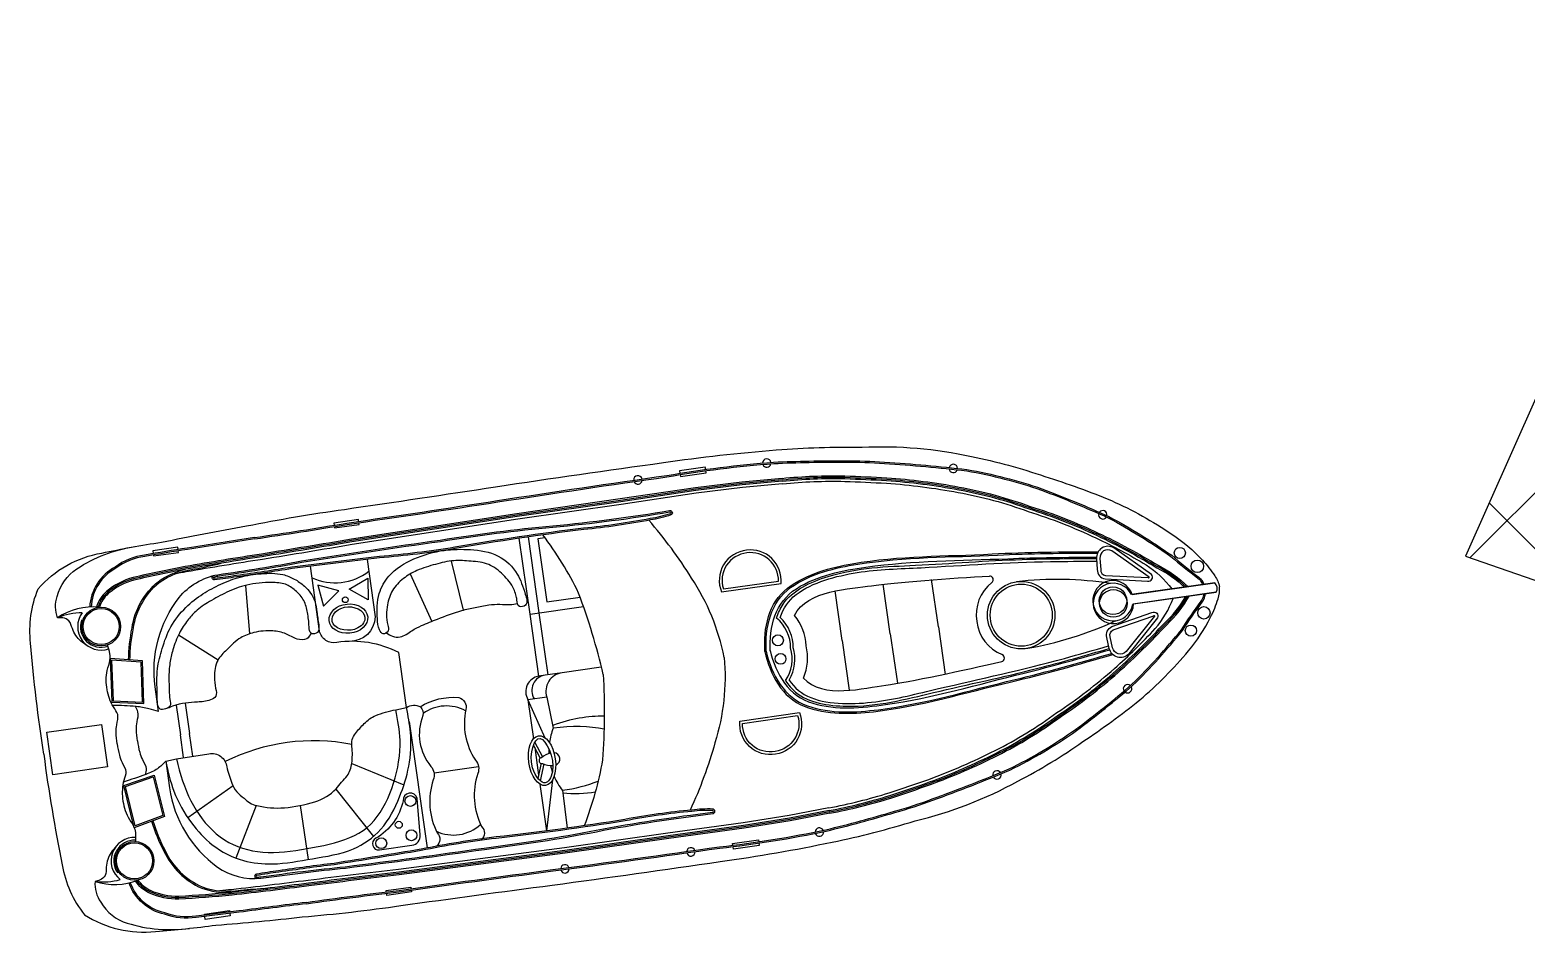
# Model space of a CAD drawing. Header units: metres. Extents: x 263097 to 264818, y 2151577 to 2154051.
# Drawn here: x 263097.5 to 263144.56, y 2153524.32 to 2153552.7 of the extents above; entities that cross this region are included whole.
import ezdxf

# ---------------------------------------------------------------- set-up
doc = ezdxf.new("R2010")
doc.units = ezdxf.units.M
doc.layers.add('PORT', color=5, linetype='Continuous')

msp = doc.modelspace()

# ---------------------------------------------------------------- linework, layer by layer
at = {"color": 32, "true_color": 0xcd6928}
for p, q in [((263113.231, 2153534.322), (263112.891, 2153536.709)), ((263113.516, 2153534.362), (263113.176, 2153536.751)), ((263110.743, 2153535.993), (263111.126, 2153534.449)), ((263109.46, 2153535.586), (263110.134, 2153534.096)), ((263104.278, 2153535.228), (263104.406, 2153533.704)), ((263123.047, 2153533.49), (263122.825, 2153535.052)), ((263124.559, 2153533.705), (263124.337, 2153535.263)), ((263126.071, 2153533.92), (263125.859, 2153535.413)), ((263099.159, 2153534.122), (263099.119, 2153534.135)), ((263102.172, 2153533.668), (263103.417, 2153532.885)), ((263124.559, 2153533.705), (263124.781, 2153532.147)), ((263126.071, 2153533.92), (263126.284, 2153532.427)), ((263123.047, 2153533.49), (263123.27, 2153531.927)), ((263113.753, 2153531.716), (263113.16, 2153531.632)), ((263102.097, 2153531.46), (263102.23, 2153530.526)), ((263102.381, 2153531.523), (263102.517, 2153530.566)), ((263113.16, 2153531.632), (263113.335, 2153530.405)), ((263113.16, 2153531.632), (263113.698, 2153530.436)), ((263109.424, 2153530.945), (263109.991, 2153526.968)), ((263102.332, 2153529.81), (263102.23, 2153530.526)), ((263102.619, 2153529.852), (263102.517, 2153530.566)), ((263113.63, 2153529.827), (263113.381, 2153530.295)), ((263113.554, 2153529.786), (263113.335, 2153530.199)), ((263113.375, 2153530.124), (263113.498, 2153529.256)), ((263107.62, 2153529.628), (263109.262, 2153528.955)), ((263110.209, 2153529.333), (263111.607, 2153529.533)), ((263113.576, 2153529.631), (263113.477, 2153529.156)), ((263113.661, 2153529.613), (263113.55, 2153529.081)), ((263103.888, 2153528.918), (263102.466, 2153527.917)), ((263113.538, 2153528.975), (263113.748, 2153527.504)), ((263113.936, 2153529.108), (263113.748, 2153527.504)), ((263107.121, 2153528.82), (263108.301, 2153527.326)), ((263104.611, 2153528.306), (263103.978, 2153526.651)), ((263105.998, 2153528.302), (263106.251, 2153526.607)), ((263100.285, 2153526.215), (263100.25, 2153526.191))]:
    msp.add_line(p, q, dxfattribs=at)
for points in [[(263097.933, 2153529.914, -0.01736), (263097.521, 2153533.409, -0.12634), (263097.757, 2153535.119, -0.172899), (263099.757, 2153536.244, -0.013884), (263101.635, 2153536.585, -0.008973), (263104.314, 2153537.095, -0.01509), (263107.388, 2153537.618, 0.002245), (263112.143, 2153538.328, -0.003342), (263117.424, 2153539.09, -0.016984), (263120.974, 2153539.489, -0.024546), (263123.67, 2153539.572, -0.067942), (263127.116, 2153539.277, -0.033948), (263129.424, 2153538.652, -0.022001), (263131.512, 2153537.895, -0.042872), (263133.417, 2153536.837, -0.059514), (263134.375, 2153536.017, -0.046364), (263134.764, 2153535.529, -0.104882), (263134.913, 2153535.179, -0.104882)], [(263104.559, 2153536.733, 0.006425), (263107.464, 2153537.186, 0.002217), (263112.209, 2153537.895, -0.003368), (263117.528, 2153538.684, -0.024633), (263120.89, 2153539.102, -0.015037), (263123.131, 2153539.141, -0.025439), (263124.38, 2153539.105, -0.013843), (263126.97, 2153538.87, -0.040266), (263129.33, 2153538.264, -0.016729), (263131.434, 2153537.392, -0.029739), (263133.41, 2153536.173, 0.01525), (263134.258, 2153535.486, -0.132389), (263134.387, 2153535.334, -0.028442), (263134.421, 2153535.261, -0.028442)], [(263104.565, 2153536.691, 0.006424), (263107.471, 2153537.144, 0.002217), (263112.216, 2153537.852, -0.003368), (263117.535, 2153538.641, -0.024633), (263120.893, 2153539.059, -0.015038), (263123.131, 2153539.098, -0.025461), (263124.376, 2153539.062, -0.013839), (263126.964, 2153538.828, -0.040238), (263129.315, 2153538.223, -0.016715), (263131.415, 2153537.353, -0.029693), (263133.384, 2153536.139, 0.015234), (263134.233, 2153535.451, -0.134036), (263134.349, 2153535.314, -0.024879), (263134.377, 2153535.255, -0.024879)], [(263121.155, 2153538.593), (263119.891, 2153538.474), (263118.433, 2153538.297), (263116.067, 2153537.945), (263112.815, 2153537.482), (263107.608, 2153536.679, -0.002601), (263104.785, 2153536.214, 0.004411), (263102.384, 2153535.82, 0.013009), (263100.746, 2153535.473, 0.113396), (263099.906, 2153535.033, 0.146005), (263099.594, 2153534.546, 1.595219)], [(263121.159, 2153538.55), (263119.896, 2153538.431), (263118.439, 2153538.254), (263116.074, 2153537.902), (263112.821, 2153537.439), (263107.615, 2153536.637, -0.002601), (263104.791, 2153536.172, 0.004411), (263102.392, 2153535.778, 0.013003), (263100.756, 2153535.431, 0.113337), (263099.934, 2153535, 0.144821), (263099.639, 2153534.543, 0.138987)], [(263121.163, 2153538.508), (263119.9, 2153538.389), (263118.445, 2153538.212), (263116.08, 2153537.86), (263112.828, 2153537.397), (263107.622, 2153536.594, -0.002601), (263104.798, 2153536.129, 0.00441), (263102.399, 2153535.736, 0.012997), (263100.767, 2153535.39, 0.113276), (263099.962, 2153534.967, 0.142458), (263099.682, 2153534.539, 0.142458)], [(263121.171, 2153538.422), (263119.91, 2153538.303), (263118.456, 2153538.127), (263116.092, 2153537.775), (263112.84, 2153537.312), (263107.635, 2153536.51, -0.002601), (263104.812, 2153536.044, 0.00441), (263102.415, 2153535.651, 0.002867), (263102.054, 2153535.582, 0.002867)], [(263121.155, 2153538.593, -0.031596), (263123.133, 2153538.67, -0.004928), (263124.45, 2153538.611, -0.02844), (263126.726, 2153538.321, -0.042875), (263128.954, 2153537.713, -0.035347), (263131.1, 2153536.873, -0.024093), (263132.986, 2153535.858, -0.079837), (263133.917, 2153535.19)], [(263121.16, 2153538.55, -0.031592), (263123.132, 2153538.627, -0.004926), (263124.447, 2153538.569, -0.028436), (263126.719, 2153538.279, -0.042895), (263128.94, 2153537.673, -0.035363), (263131.082, 2153536.834, -0.024111), (263132.965, 2153535.82, -0.077658), (263133.864, 2153535.182, -0.077658)], [(263121.164, 2153538.508, -0.031588), (263123.131, 2153538.584, -0.004924), (263124.444, 2153538.526, -0.028433), (263126.711, 2153538.237, -0.042917), (263128.926, 2153537.632, -0.035379), (263131.063, 2153536.795, -0.02413), (263132.944, 2153535.783, -0.075408), (263133.81, 2153535.174, -0.075408)], [(263121.173, 2153538.422, -0.031581), (263123.128, 2153538.499, -0.00492), (263124.439, 2153538.44, -0.028426), (263126.695, 2153538.152, -0.042959), (263128.899, 2153537.551, -0.035411), (263131.026, 2153536.718, -0.028829), (263132.606, 2153535.869, -0.092336), (263133.41, 2153535.117, -0.080328)], [(263101.547, 2153531.262), (263101.437, 2153532.033, -0.202722), (263102.19, 2153534.842, -0.178768), (263103.405, 2153535.563, 0.010028), (263106.043, 2153535.996, -0.005356), (263110.405, 2153536.654, -0.016605), (263113.946, 2153537.102, 0.018921), (263117.617, 2153537.58, -0.925873), (263117.658, 2153537.441, -0.041202), (263117.016, 2153537.286, -0.024461), (263114.915, 2153536.983, 0.012888), (263110.87, 2153536.383, -0.019359), (263108.494, 2153536.091, 0.002375), (263105.745, 2153535.756, -0.006386), (263104.003, 2153535.494, -0.013656), (263103.302, 2153535.403, -0.862706), (263103.269, 2153535.533, 0.648089)], [(263103.283, 2153535.492, -0.016488), (263103.412, 2153535.52, 0.010023), (263106.05, 2153535.954, -0.005356), (263110.412, 2153536.612, -0.016607), (263113.95, 2153537.059, 0.018921), (263117.624, 2153537.537, 0.01143), (263117.626, 2153537.538, -0.913283), (263117.644, 2153537.481, -0.041174), (263117.008, 2153537.328, -0.024478), (263114.91, 2153537.026, 0.012889), (263110.863, 2153536.425, -0.019362), (263108.49, 2153536.134, 0.002377), (263105.739, 2153535.799, -0.006391), (263103.996, 2153535.536, -0.013664), (263103.298, 2153535.445, 0.000701), (263103.298, 2153535.445, -0.819976), (263103.283, 2153535.492, -0.819976)], [(263119.336, 2153532.961, 0.096403), (263118.307, 2153535.456, 0.040538), (263116.963, 2153537.276, 1.92312)], [(263098.366, 2153534.204, -0.164393), (263098.354, 2153534.88, -0.188684), (263098.974, 2153535.749, -0.10758), (263100.802, 2153536.449)], [(263104.559, 2153536.733, -0.002942), (263102.447, 2153536.401, 0.002013), (263101.104, 2153536.181, 0.130442), (263100.179, 2153535.805, 0.261246), (263099.379, 2153534.545, 0.209197)], [(263104.566, 2153536.691, -0.002941), (263102.454, 2153536.359, 0.002014), (263101.11, 2153536.138, 0.130992), (263100.202, 2153535.768, 0.261832), (263099.422, 2153534.543, 0.261832)], [(263115.53, 2153532.419, 0.033687), (263114.757, 2153534.985, 0.051879), (263113.628, 2153536.815, 1.92312)], [(263131.045, 2153536.068), (263131.069, 2153535.723, 0.382221), (263131.312, 2153535.434), (263132.647, 2153535.364, 0.786544), (263132.769, 2153535.571), (263131.587, 2153536.403, 0.616464), (263131.045, 2153536.068, 3.844907)], [(263100.643, 2153532.879, -0.043334), (263100.753, 2153533.887, -0.18333), (263101.555, 2153535.31, -0.123985), (263102.679, 2153535.743, 0.015377), (263103.511, 2153535.923)], [(263108.104, 2153536.045), (263108.362, 2153534.234, -0.406088), (263107.551, 2153533.467)], [(263119.251, 2153535.02), (263121.123, 2153535.287, 0.483063), (263120.039, 2153536.334, 0.50024), (263119.251, 2153535.02, 0.418424)], [(263100.6, 2153532.883, -0.043195), (263100.711, 2153533.894, -0.183415), (263101.529, 2153535.344, -0.094511), (263102.384, 2153535.733)], [(263109.342, 2153531.384), (263109.096, 2153533.112, 0.158322), (263107.152, 2153533.431, -0.417676), (263106.609, 2153533.791), (263106.319, 2153535.828)], [(263097.933, 2153529.914, 0.01736), (263098.513, 2153526.442, 0.12634), (263099.216, 2153524.866, 0.172899), (263101.451, 2153524.344, 0.013884), (263103.35, 2153524.541, 0.008973), (263106.065, 2153524.799, 0.01509), (263109.163, 2153525.155, -0.002245), (263113.926, 2153525.8, 0.003342), (263119.211, 2153526.542, 0.016984), (263122.731, 2153527.151, 0.024546), (263125.343, 2153527.823, 0.067942), (263128.569, 2153529.068, 0.033948), (263130.612, 2153530.313, 0.022001), (263132.405, 2153531.622, 0.042872), (263133.939, 2153533.171, 0.059514), (263134.63, 2153534.225, 0.046364), (263134.867, 2153534.802, 0.104882), (263134.913, 2153535.179, 0.104882)], [(263106.193, 2153525.257, -0.006424), (263109.11, 2153525.633, -0.002217), (263113.864, 2153526.277, 0.003368), (263119.192, 2153527.004, 0.024633), (263122.533, 2153527.541, 0.015038), (263124.693, 2153528.127, 0.025461), (263125.879, 2153528.51, 0.013839), (263128.298, 2153529.457, 0.040238), (263130.387, 2153530.694, 0.016715), (263132.16, 2153532.116, 0.029693), (263133.713, 2153533.831, -0.015234), (263134.336, 2153534.729, 0.134036), (263134.409, 2153534.892, 0.024879), (263134.42, 2153534.957, 0.024879)], [(263106.199, 2153525.215, -0.006425), (263109.115, 2153525.59, -0.002217), (263113.87, 2153526.235, 0.003368), (263119.197, 2153526.962, 0.024633), (263122.542, 2153527.499, 0.015037), (263124.705, 2153528.086, 0.025439), (263125.894, 2153528.47, 0.013843), (263128.316, 2153529.418, 0.040266), (263130.412, 2153530.659, 0.016729), (263132.19, 2153532.084, 0.029739), (263133.747, 2153533.805, -0.01525), (263134.37, 2153534.703, 0.132389), (263134.451, 2153534.884, 0.028442), (263134.464, 2153534.963, 0.028442)], [(263122.624, 2153528.23, 0.031581), (263124.523, 2153528.703, 0.00492), (263125.766, 2153529.125, 0.028426), (263127.852, 2153530.031, 0.042959), (263129.8, 2153531.224, 0.035411), (263131.61, 2153532.617, 0.028829), (263132.89, 2153533.873, 0.092336), (263133.453, 2153534.819, 0.080328)], [(263122.64, 2153528.146, 0.031588), (263124.549, 2153528.621, 0.004924), (263125.795, 2153529.044, 0.028433), (263127.89, 2153529.954, 0.042917), (263129.849, 2153531.153, 0.035379), (263131.667, 2153532.553, 0.02413), (263133.191, 2153534.051, 0.075408), (263133.852, 2153534.876, 0.075408)], [(263122.647, 2153528.103, 0.031592), (263124.563, 2153528.58, 0.004926), (263125.809, 2153529.004, 0.028436), (263127.91, 2153529.915, 0.042895), (263129.873, 2153531.118, 0.035363), (263131.696, 2153532.521, 0.024111), (263133.221, 2153534.02, 0.077658), (263133.906, 2153534.884, 0.077658)], [(263122.655, 2153528.061, 0.031596), (263124.576, 2153528.539, 0.004928), (263125.824, 2153528.963, 0.02844), (263127.929, 2153529.877, 0.042875), (263129.898, 2153531.083, 0.035347), (263131.724, 2153532.489, 0.024093), (263133.252, 2153533.99, 0.079837), (263133.96, 2153534.892)], [(263131.447, 2153533.246), (263131.373, 2153533.584, -0.382221), (263131.526, 2153533.93), (263132.789, 2153534.369, -0.786544), (263132.963, 2153534.205), (263132.061, 2153533.076, -0.616464), (263131.447, 2153533.246, -3.844907)], [(263115.464, 2153532.655), (263114.234, 2153532.48, 0.462925), (263113.753, 2153531.716), (263113.954, 2153530.733)], [(263119.336, 2153532.961, -0.096403), (263119.044, 2153530.279, -0.040538), (263118.262, 2153528.156, -1.92312)], [(263113.7, 2153532.404), (263113.508, 2153532.376, 0.516839), (263113.16, 2153531.632, 0.282905)], [(263114.234, 2153532.48), (263113.7, 2153532.404, 0.545737), (263113.359, 2153531.66, 0.282905)], [(263115.53, 2153532.419, -0.033687), (263115.504, 2153529.739, -0.051879), (263114.93, 2153527.667, -1.92312)], [(263109.773, 2153531.408, -0.164009), (263110.987, 2153531.7, -0.407559), (263111.21, 2153531.325, 0.20466), (263111.51, 2153529.733, -0.28657), (263111.584, 2153529.31, 0.198759), (263111.706, 2153527.641, -0.45148), (263111.688, 2153527.224, -1.463971)], [(263101.769, 2153529.702), (263102.105, 2153529.776), (263103.13, 2153529.928, -0.448043), (263103.688, 2153529.517, 0.025561), (263103.849, 2153529.007, 0.15676), (263104.235, 2153528.53, 0.144288), (263104.633, 2153528.301, 0.079427), (263105.501, 2153528.234, 0.054179), (263106.46, 2153528.418, 0.127294), (263107.132, 2153528.831, -0.025195), (263107.481, 2153529.238, 0.112656), (263107.621, 2153529.632, 0.061652), (263107.626, 2153530.156, -0.222278), (263107.742, 2153530.569, -0.049109), (263108.016, 2153530.878, -0.09997), (263108.375, 2153531.136, -0.045992), (263109.005, 2153531.317), (263109.342, 2153531.384)], [(263109.342, 2153531.384, -0.291269), (263109.78, 2153531.404, -0.299867), (263109.856, 2153531.133, 0.273478), (263110.111, 2153529.534, -0.28657), (263110.185, 2153529.111, 0.198759), (263110.307, 2153527.442, -0.45148), (263110.289, 2153527.024, -1.463971)], [(263119.829, 2153530.961), (263121.701, 2153531.227, -0.483063), (263120.952, 2153529.919, -0.50024), (263119.829, 2153530.961, -0.418424)], [(263101.769, 2153529.702), (263101.889, 2153528.856, 0.202722), (263103.396, 2153526.369, 0.178768), (263104.764, 2153526.016, -0.010028), (263107.419, 2153526.337, 0.005356), (263111.791, 2153526.923, 0.016605), (263115.316, 2153527.48, -0.018921), (263118.974, 2153528.047, 0.925873), (263118.975, 2153528.192, 0.041202), (263118.315, 2153528.161, 0.024461), (263116.213, 2153527.865, -0.012888), (263112.161, 2153527.313, 0.019359), (263109.799, 2153526.929, -0.002375), (263107.066, 2153526.484, 0.006386), (263105.319, 2153526.25, 0.013656), (263104.621, 2153526.142, 0.862706), (263104.625, 2153526.007, -0.648089)], [(263122.655, 2153528.061), (263121.408, 2153527.823), (263119.958, 2153527.586), (263117.588, 2153527.263), (263114.336, 2153526.8), (263109.112, 2153526.118, 0.002601), (263106.271, 2153525.776, -0.004411), (263103.856, 2153525.484, -0.013009), (263102.186, 2153525.36, -0.113396), (263101.257, 2153525.549, -0.146005), (263100.821, 2153525.929, -1.595219)], [(263122.647, 2153528.103), (263121.4, 2153527.865), (263119.952, 2153527.628), (263117.582, 2153527.306), (263114.33, 2153526.843), (263109.107, 2153526.16, 0.002601), (263106.266, 2153525.819, -0.004411), (263103.851, 2153525.527, -0.013003), (263102.184, 2153525.403, -0.113337), (263101.274, 2153525.588, -0.144821), (263100.863, 2153525.944, -0.138987)], [(263122.639, 2153528.146), (263121.393, 2153527.907), (263119.946, 2153527.671), (263117.576, 2153527.349), (263114.324, 2153526.885), (263109.101, 2153526.203, 0.002601), (263106.26, 2153525.862, -0.00441), (263103.847, 2153525.57, -0.012997), (263102.182, 2153525.446, -0.113276), (263101.292, 2153525.627, -0.142458), (263100.904, 2153525.96, -0.142458)], [(263122.623, 2153528.23), (263121.378, 2153527.992), (263119.933, 2153527.756), (263117.565, 2153527.434), (263114.313, 2153526.971), (263109.091, 2153526.288, 0.002601), (263106.249, 2153525.947, -0.00441), (263103.838, 2153525.655, -0.002867), (263103.472, 2153525.621, -0.002867)], [(263104.628, 2153526.05, 0.016488), (263104.759, 2153526.059, -0.010023), (263107.414, 2153526.379, 0.005356), (263111.785, 2153526.965, 0.016607), (263115.308, 2153527.523, -0.018921), (263118.969, 2153528.089, -0.01143), (263118.971, 2153528.089, 0.913283), (263118.973, 2153528.149, 0.041174), (263118.32, 2153528.118, 0.024478), (263116.221, 2153527.823, -0.012889), (263112.166, 2153527.27, 0.019362), (263109.807, 2153526.887, -0.002377), (263107.072, 2153526.442, 0.006391), (263105.325, 2153526.207, 0.013664), (263104.629, 2153526.099, -0.000701), (263104.629, 2153526.099, 0.819976), (263104.628, 2153526.05, 0.819976)], [(263101.323, 2153527.807, 0.043195), (263101.712, 2153526.867, 0.183415), (263102.902, 2153525.703, 0.094511), (263103.832, 2153525.568)], [(263101.363, 2153527.822, 0.043334), (263101.75, 2153526.886, 0.18333), (263102.917, 2153525.743, 0.123985), (263104.117, 2153525.641, -0.015377), (263104.966, 2153525.7)], [(263099.546, 2153525.914, 0.164393), (263099.724, 2153525.262, 0.188684), (263100.561, 2153524.601, 0.10758), (263102.512, 2153524.439)], [(263106.199, 2153525.215, 0.002942), (263104.079, 2153524.944, -0.002013), (263102.727, 2153524.781, -0.130442), (263101.734, 2153524.884, -0.261246), (263100.615, 2153525.87, -0.209197)], [(263106.194, 2153525.257, 0.002941), (263104.073, 2153524.987, -0.002014), (263102.721, 2153524.823, -0.130992), (263101.746, 2153524.925, -0.261832), (263100.655, 2153525.884, -0.261832)]]:
    msp.add_lwpolyline(points, format="xyb", dxfattribs=at)
for points in [[(263118.752, 2153538.875), (263118.741, 2153538.948), (263117.93, 2153538.833), (263117.941, 2153538.753)], [(263117.948, 2153538.711), (263117.955, 2153538.655), (263118.766, 2153538.77), (263118.758, 2153538.832)], [(263107.837, 2153537.241), (263107.83, 2153537.296), (263107.054, 2153537.185), (263107.064, 2153537.119)], [(263107.07, 2153537.077), (263107.076, 2153537.034), (263107.851, 2153537.144), (263107.843, 2153537.198)], [(263102.157, 2153536.354), (263102.146, 2153536.431), (263101.362, 2153536.319), (263101.375, 2153536.226)], [(263113.696, 2153536.726), (263113.474, 2153536.695), (263113.757, 2153534.707), (263114.805, 2153534.856)], [(263101.381, 2153536.184), (263101.386, 2153536.155), (263102.17, 2153536.266), (263102.163, 2153536.312)], [(263134.766, 2153535.311), (263132.145, 2153534.937)], [(263132.166, 2153534.94), (263134.766, 2153535.311)], [(263134.809, 2153535.012), (263132.188, 2153534.639)], [(263132.208, 2153534.642), (263134.809, 2153535.012)], [(263113.508, 2153532.376), (263113.231, 2153534.322), (263114.911, 2153534.561)], [(263113.793, 2153532.417), (263113.516, 2153534.362)], [(263114.246, 2153528.781), (263114.4, 2153527.592)], [(263119.608, 2153527.053), (263119.6, 2153527.109), (263120.411, 2153527.224), (263120.419, 2153527.162)], [(263120.425, 2153527.12), (263120.436, 2153527.046), (263119.625, 2153526.931), (263119.614, 2153527.01)], [(263108.706, 2153525.586), (263108.7, 2153525.629), (263109.475, 2153525.739), (263109.483, 2153525.685)], [(263109.489, 2153525.643), (263109.497, 2153525.588), (263108.721, 2153525.477), (263108.712, 2153525.543)], [(263102.994, 2153524.855), (263102.99, 2153524.884), (263103.775, 2153524.996), (263103.781, 2153524.95)], [(263103.787, 2153524.908), (263103.798, 2153524.831), (263103.014, 2153524.72), (263103.001, 2153524.813)]]:
    msp.add_lwpolyline(points, dxfattribs=at)
for points in [[(263119.308, 2153535.115), (263121.041, 2153535.362, 0.460147), (263120.049, 2153536.249, 0.47706)], [(263131.152, 2153536.076), (263131.176, 2153535.724, 0.383069), (263131.323, 2153535.541), (263132.672, 2153535.47, 0.853636), (263132.697, 2153535.49), (263131.528, 2153536.313, 0.613527)], [(263131.552, 2153533.268), (263131.477, 2153533.613, -0.383069), (263131.567, 2153533.83), (263132.843, 2153534.274, -0.853636), (263132.872, 2153534.262), (263131.979, 2153533.146, -0.613527)], [(263119.91, 2153530.885), (263121.644, 2153531.132, -0.460147), (263120.938, 2153530.003, -0.47706)], [(263109.676, 2153528.523, 0.917705), (263109.236, 2153528.455, -0.209704), (263108.379, 2153527.271, 0.850912), (263108.489, 2153526.906), (263109.51, 2153527.052, 0.435659), (263109.77, 2153527.379)]]:
    msp.add_lwpolyline(points, format="xyb", close=True, dxfattribs=at)
for points in [[(263107.54, 2153535.103), (263108.126, 2153535.453), (263108.136, 2153534.771)], [(263107.21, 2153535.056), (263106.55, 2153535.229), (263106.731, 2153534.571)], [(263100.078, 2153531.558), (263101.085, 2153531.514), (263101.037, 2153532.85), (263100.019, 2153532.927)], [(263100.12, 2153531.599), (263101.041, 2153531.559), (263100.996, 2153532.81), (263100.064, 2153532.88)], [(263098.032, 2153530.611), (263099.75, 2153530.856), (263099.941, 2153529.516), (263098.222, 2153529.272)], [(263100.452, 2153528.934), (263101.407, 2153529.257), (263101.734, 2153527.961), (263100.777, 2153527.603)], [(263100.503, 2153528.906), (263101.376, 2153529.201), (263101.683, 2153527.988), (263100.808, 2153527.66)]]:
    msp.add_lwpolyline(points, close=True, dxfattribs=at)
for centre, radius in [((263133.665, 2153536.248), 0.175), ((263134.215, 2153535.827), 0.196), ((263128.677, 2153534.291), 1.062), ((263128.677, 2153534.291), 1.062), ((263128.677, 2153534.291), 0.976), ((263128.677, 2153534.291), 0.976), ((263131.563, 2153534.745), 0.432), ((263131.575, 2153534.662), 0.432), ((263099.739, 2153533.931), 0.61), ((263099.739, 2153533.931), 0.567), ((263107.418, 2153534.776), 0.0915), ((263134.423, 2153534.362), 0.196), ((263121.024, 2153533.499), 0.171), ((263134.013, 2153533.805), 0.175), ((263121.107, 2153532.916), 0.171), ((263109.465, 2153528.445), 0.17), ((263109.101, 2153527.696), 0.11), ((263109.497, 2153527.367), 0.17), ((263100.789, 2153526.56), 0.61), ((263100.789, 2153526.56), 0.567), ((263108.549, 2153527.116), 0.17)]:
    msp.add_circle(centre, radius, dxfattribs=at)
for centre, radius, start, end in [((263120.674, 2153539.074), 0.133, 9.4236, 179.8302), ((263120.674, 2153539.074), 0.133, 198.4891, 350.7647), ((263126.538, 2153538.905), 0.133, 186.4506, 341.0849), ((263126.538, 2153538.905), 0.133, 359.7199, 167.8156), ((263116.62, 2153538.543), 0.133, 13.1342, 183.2333), ((263116.62, 2153538.543), 0.133, 201.8935, 354.474), ((263131.241, 2153537.447), 0.133, 162.1143, 329.6967), ((263131.241, 2153537.447), 0.133, 348.3345, 143.4765), ((263107.094, 2153537.058), 1.749, 245.5726, 307.4601), ((263127.685, 2153535.407), 0.113, 307.2987, 93.7664), ((263128.54, 2153534.311), 1.277, 128.0433, 189.8444), ((263129.805, 2153524.135), 11.28, 81.4314, 96.5023), ((263131.563, 2153534.745), 0.634, 17.988, 350.4376), ((263131.575, 2153534.662), 0.634, 25.7705, 358.2201), ((263134.583, 2153535.132), 0.256, 332.0114, 44.1967), ((263134.583, 2153535.132), 0.256, 332.0114, 44.1967), ((263099.48, 2153532.58), 1.97, 84.0997, 124.4353), ((263099.15, 2153532.398), 1.97, 90.2294, 113.462), ((263099.739, 2153533.931), 0.739, 143.8766, 288.7782), ((263099.739, 2153533.931), 0.653, 161.8284, 288.7782), ((263120.22, 2153533.271), 1.202, 359.3925, 50.5996), ((263120.22, 2153533.271), 1.288, 359.3925, 47.1423), ((263120.289, 2153533.26), 1.621, 2.3776, 38.9799), ((263128.551, 2153534.234), 1.277, 186.3637, 248.1648), ((263126.925, 2153544.359), 11.28, 279.7059, 294.7767), ((263120.272, 2153532.911), 1.202, 325.6085, 16.8156), ((263120.272, 2153532.911), 1.288, 329.0659, 16.8156), ((263120.335, 2153532.94), 1.621, 337.2282, 13.8305), ((263128.035, 2153532.943), 0.113, 282.4417, 68.9095), ((263132.02, 2153531.977), 0.133, 46.5114, 214.0938), ((263132.02, 2153531.977), 0.133, 232.7316, 27.8736), ((263110.597, 2153530.178), 1.256, 61.3041, 125.5082), ((263115.806, 2153530.012), 1.987, 158.729, 172.08), ((263106.427, 2153524.087), 6.253, 79.0036, 116.4762), ((263113.605, 2153529.714), 0.0932, 98.1041, 278.1041), ((263114.036, 2153529.272), 0.695, 103.7066, 129.6994), ((263115.806, 2153530.012), 1.987, 178.0532, 182.2931), ((263114.036, 2153529.272), 0.695, 94.2195, 94.4888), ((263113.974, 2153529.766), 0.194, 288.9064, 87.2519), ((263113.896, 2153530.259), 0.695, 246.5087, 274.1488), ((263115.806, 2153530.012), 1.987, 193.0065, 199.3459), ((263113.896, 2153530.259), 0.695, 281.7193, 281.9886), ((263127.911, 2153529.264), 0.133, 35.1233, 189.7575), ((263115.806, 2153530.012), 1.987, 203.5383, 218.2941), ((263127.911, 2153529.264), 0.133, 208.3925, 16.4882), ((263110.817, 2153528.631), 1.256, 244.7285, 312.876), ((263122.327, 2153527.466), 0.133, 25.4434, 177.719), ((263122.327, 2153527.466), 0.133, 196.3779, 6.7845), ((263100.789, 2153526.56), 0.739, 87.4299, 232.3315), ((263100.789, 2153526.56), 0.653, 87.4299, 214.3798), ((263118.286, 2153526.844), 0.133, 21.7341, 174.3147), ((263118.286, 2153526.844), 0.133, 192.9748, 3.074), ((263114.325, 2153526.31), 0.133, 19.3261, 175.5752), ((263114.325, 2153526.31), 0.133, 194.1994, 0.7019), ((263099.795, 2153527.868), 1.97, 262.7461, 285.9787), ((263100.162, 2153527.785), 1.97, 251.7728, 292.1084)]:
    msp.add_arc(centre, radius, start, end, dxfattribs=at)
for centre, major_axis, ratio in [((263107.516, 2153534.181), (0.605, 0.059), 0.758117), ((263113.605, 2153529.714), (0.111, -0.782), 0.533092)]:
    msp.add_ellipse(centre, major_axis=major_axis, ratio=ratio, dxfattribs=at)
for start_param, end_param in [(0.830012, 1.576846), (4.712389, 5.232342)]:
    msp.add_ellipse((263114.107, 2153529.758), major_axis=(2.297, 0.327), ratio=0.425319, start_param=start_param, end_param=end_param, dxfattribs=at)
for points in [[(263112.782, 2153534.929), (263112.817, 2153534.766), (263112.892, 2153534.565), (263113.085, 2153534.605), (263113.079, 2153534.949), (263112.826, 2153535.583), (263112.225, 2153536.15), (263111.35, 2153536.351), (263110.526, 2153536.329), (263109.577, 2153536.058), (263108.787, 2153535.518), (263108.487, 2153534.976), (263108.428, 2153534.173), (263108.497, 2153533.826), (263108.607, 2153533.699), (263108.764, 2153533.794), (263108.755, 2153533.981), (263108.742, 2153534.615), (263108.902, 2153535.065), (263109.246, 2153535.44), (263109.669, 2153535.694), (263110.253, 2153535.889), (263110.829, 2153536.002), (263111.371, 2153535.987), (263111.927, 2153535.883), (263112.38, 2153535.561), (263112.72, 2153535.11), (263112.782, 2153534.929)], [(263106.339, 2153533.726), (263106.205, 2153533.549), (263105.901, 2153533.54), (263105.55, 2153533.704), (263105.142, 2153533.793), (263104.538, 2153533.741), (263104.131, 2153533.581), (263103.688, 2153533.202), (263103.407, 2153532.868), (263103.301, 2153532.345), (263103.34, 2153531.989), (263103.342, 2153531.74), (263103.177, 2153531.627), (263102.769, 2153531.557), (263101.985, 2153531.423), (263101.595, 2153531.338), (263101.502, 2153531.771), (263101.511, 2153532.609), (263101.658, 2153533.241), (263101.934, 2153533.924), (263102.404, 2153534.532), (263102.94, 2153534.96), (263103.507, 2153535.266), (263104.109, 2153535.488), (263104.772, 2153535.593), (263105.455, 2153535.566), (263105.814, 2153535.425), (263106.133, 2153535.198), (263106.456, 2153534.733), (263106.522, 2153534.4), (263106.58, 2153533.986), (263106.547, 2153533.747), (263106.339, 2153533.726), (263106.279, 2153533.92), (263106.228, 2153534.372), (263106.111, 2153534.749), (263105.845, 2153535.067), (263105.532, 2153535.261), (263105.104, 2153535.318), (263104.317, 2153535.238), (263103.69, 2153535.01), (263103.144, 2153534.717), (263102.713, 2153534.408), (263102.457, 2153534.125), (263102.2, 2153533.724), (263101.992, 2153533.198), (263101.903, 2153532.79), (263101.87, 2153532.31), (263101.881, 2153531.917), (263101.899, 2153531.638), (263101.902, 2153531.427), (263101.796, 2153531.353)], [(263108.711, 2153533.732), (263108.904, 2153533.626), (263109.14, 2153533.606), (263109.515, 2153533.802), (263109.815, 2153533.961), (263110.314, 2153534.167), (263111.081, 2153534.437), (263111.497, 2153534.532), (263111.933, 2153534.612), (263112.279, 2153534.634), (263112.594, 2153534.625), (263112.836, 2153534.657)], [(263099.331, 2153533.315), (263099.103, 2153533.472), (263098.832, 2153533.868), (263098.721, 2153534.108), (263098.533, 2153534.204), (263098.366, 2153534.204)], [(263100.243, 2153530.243), (263100.211, 2153530.602), (263100.229, 2153530.844), (263100.259, 2153531.162), (263100.124, 2153531.404), (263099.927, 2153531.945), (263099.93, 2153532.555), (263100.014, 2153532.876), (263100.016, 2153533.076), (263099.935, 2153533.353)], [(263101.547, 2153531.262), (263101.242, 2153531.346), (263100.838, 2153531.416), (263100.096, 2153531.45)], [(263101.769, 2153529.702), (263102.026, 2153528.755), (263102.582, 2153527.755), (263103.235, 2153527.07), (263104.212, 2153526.574), (263105.133, 2153526.467), (263106.381, 2153526.629), (263107.671, 2153526.94), (263108.537, 2153527.555), (263109.122, 2153528.575), (263109.414, 2153529.537), (263109.468, 2153530.608), (263109.342, 2153531.384)], [(263100.243, 2153530.243), (263100.312, 2153529.888), (263100.398, 2153529.661), (263100.515, 2153529.364), (263100.453, 2153529.094), (263100.415, 2153528.52), (263100.588, 2153527.935), (263100.759, 2153527.65), (263100.816, 2153527.458), (263100.815, 2153527.17)], [(263101.769, 2153529.702), (263101.511, 2153529.462), (263101.142, 2153529.282), (263100.439, 2153529.042)], [(263100.224, 2153527.037), (263100.05, 2153526.823), (263099.9, 2153526.367), (263099.86, 2153526.106), (263099.707, 2153525.962), (263099.546, 2153525.914)]]:
    msp.add_spline(points, degree=3, dxfattribs=at)
for points, knots in [([(263120.614, 2153533.143), (263120.571, 2153533.879), (263120.724, 2153534.682), (263121.929, 2153535.595), (263122.688, 2153535.793), (263124.862, 2153536.166), (263126.29, 2153536.138), (263128.855, 2153536.274), (263129.954, 2153536.285), (263131.096, 2153536.285)], [0, 0, 0, 0, 0.0462196, 0.0462196, 0.0924392, 0.0924392, 0.1947325, 0.1947325, 0.2709084, 0.2709084, 0.2709084, 0.2709084]), ([(263120.656, 2153533.146), (263120.613, 2153533.904), (263120.795, 2153534.711), (263122.055, 2153535.605), (263122.836, 2153535.783), (263125.024, 2153536.129), (263126.456, 2153536.11), (263128.958, 2153536.232), (263129.994, 2153536.242), (263131.073, 2153536.242)], [0, 0, 0, 0, 0.0480884, 0.0480884, 0.0961768, 0.0961768, 0.1985377, 0.1985377, 0.2704106, 0.2704106, 0.2704106, 0.2704106]), ([(263120.785, 2153533.153), (263120.74, 2153533.927), (263120.949, 2153534.701), (263122.259, 2153535.546), (263123.063, 2153535.699), (263125.291, 2153536.013), (263126.759, 2153536.006), (263129.184, 2153536.105), (263130.117, 2153536.113), (263131.044, 2153536.114)], [0, 0, 0, 0, 0.0508337, 0.0508337, 0.1016674, 0.1016674, 0.2060328, 0.2060328, 0.2709084, 0.2709084, 0.2709084, 0.2709084]), ([(263120.983, 2153534.2), (263121.032, 2153534.357), (263121.313, 2153534.992), (263122.986, 2153535.781), (263125.536, 2153535.843), (263128.368, 2153536.068), (263130.267, 2153536.07), (263131.044, 2153536.071)], [0.0234044, 0.0234044, 0.0234044, 0.0234044, 0.0350942, 0.0739111, 0.138251, 0.2165713, 0.2709084, 0.2709084, 0.2709084, 0.2709084]), ([(263121.096, 2153534.215), (263121.196, 2153534.501), (263121.35, 2153534.748), (263122.11, 2153535.329), (263122.853, 2153535.525), (263124.187, 2153535.734), (263124.854, 2153535.749), (263126.881, 2153535.855), (263128.244, 2153535.959), (263130.083, 2153535.984), (263130.563, 2153535.985), (263131.045, 2153535.985)], [0.0248254, 0.0248254, 0.0248254, 0.0248254, 0.0474598, 0.0474598, 0.0949196, 0.0949196, 0.1423794, 0.1423794, 0.237299, 0.237299, 0.2709084, 0.2709084, 0.2709084, 0.2709084]), ([(263121.549, 2153534.28), (263121.931, 2153535.09), (263123.319, 2153535.116), (263124.681, 2153535.324), (263126.487, 2153535.456), (263127.68, 2153535.52)], [0.0313661, 0.0313661, 0.0313661, 0.0313661, 0.1084744, 0.1084744, 0.1920729, 0.1920729, 0.1920729, 0.1920729]), ([(263108.035, 2153534.231), (263108.016, 2153534.432), (263107.692, 2153534.61), (263107.083, 2153534.468), (263106.923, 2153534.202), (263107.147, 2153533.828), (263107.556, 2153533.746), (263107.966, 2153533.972), (263108.047, 2153534.11), (263108.035, 2153534.231)], [0, 0, 0, 0, 1.743273, 1.743273, 3.486547, 3.486547, 5.22982, 5.22982, 6.283185, 6.283185, 6.283185, 6.283185]), ([(263120.614, 2153533.143), (263120.778, 2153532.424), (263121.149, 2153531.696), (263122.561, 2153531.156), (263123.346, 2153531.177), (263125.537, 2153531.427), (263126.9, 2153531.851), (263129.401, 2153532.437), (263130.459, 2153532.734), (263131.556, 2153533.052)], [0, 0, 0, 0, 0.0462196, 0.0462196, 0.0924392, 0.0924392, 0.1947325, 0.1947325, 0.2709084, 0.2709084, 0.2709084, 0.2709084]), ([(263120.655, 2153533.153), (263120.825, 2153532.413), (263121.225, 2153531.689), (263122.685, 2153531.182), (263123.485, 2153531.229), (263125.683, 2153531.507), (263127.052, 2153531.925), (263129.489, 2153532.507), (263130.486, 2153532.786), (263131.522, 2153533.087)], [0, 0, 0, 0, 0.0480884, 0.0480884, 0.0961768, 0.0961768, 0.1985377, 0.1985377, 0.2704106, 0.2704106, 0.2704106, 0.2704106]), ([(263120.781, 2153533.182), (263120.954, 2153532.426), (263121.371, 2153531.741), (263122.864, 2153531.296), (263123.679, 2153531.373), (263125.907, 2153531.693), (263127.314, 2153532.11), (263129.67, 2153532.691), (263130.568, 2153532.944), (263131.459, 2153533.202)], [0, 0, 0, 0, 0.0508337, 0.0508337, 0.1016674, 0.1016674, 0.2060328, 0.2060328, 0.2709084, 0.2709084, 0.2709084, 0.2709084]), ([(263121.264, 2153532.232), (263121.354, 2153532.094), (263121.801, 2153531.563), (263123.628, 2153531.272), (263126.094, 2153531.925), (263128.876, 2153532.499), (263130.7, 2153533.027), (263131.447, 2153533.243)], [0.0234044, 0.0234044, 0.0234044, 0.0234044, 0.0350942, 0.0739111, 0.138251, 0.2165713, 0.2709084, 0.2709084, 0.2709084, 0.2709084]), ([(263121.376, 2153532.249), (263121.552, 2153532.002), (263121.768, 2153531.808), (263122.661, 2153531.462), (263123.429, 2153531.481), (263124.769, 2153531.653), (263125.413, 2153531.824), (263127.389, 2153532.288), (263128.727, 2153532.569), (263130.499, 2153533.058), (263130.961, 2153533.192), (263131.423, 2153533.326)], [0.0248254, 0.0248254, 0.0248254, 0.0248254, 0.0474598, 0.0474598, 0.0949196, 0.0949196, 0.1423794, 0.1423794, 0.237299, 0.237299, 0.2709084, 0.2709084, 0.2709084, 0.2709084]), ([(263121.829, 2153532.313), (263122.422, 2153531.641), (263123.762, 2153532.004), (263125.128, 2153532.184), (263126.899, 2153532.562), (263128.062, 2153532.834)], [0.0313661, 0.0313661, 0.0313661, 0.0313661, 0.1084744, 0.1084744, 0.1920729, 0.1920729, 0.1920729, 0.1920729]), ([(263100.881, 2153530.333), (263100.866, 2153530.454), (263100.84, 2153530.655), (263100.86, 2153530.958), (263100.94, 2153531.22), (263100.85, 2153531.364), (263100.814, 2153531.418)], [0, 0, 0, 0, 0.00840925, 0.01405459, 0.02148076, 0.02583256, 0.02583256, 0.02583256, 0.02583256]), ([(263102.105, 2153529.776), (263102.318, 2153528.816), (263102.697, 2153527.981), (263104.016, 2153526.849), (263104.913, 2153526.736), (263106.802, 2153527.041), (263107.791, 2153527.192), (263108.853, 2153528.473), (263109.162, 2153529.468), (263109.13, 2153530.673), (263109.072, 2153530.982), (263109.005, 2153531.317)], [0, 0, 0, 0, 0.0684102, 0.0684102, 0.1368204, 0.1368204, 0.2052306, 0.2052306, 0.2736407, 0.2736407, 0.2974604, 0.2974604, 0.2974604, 0.2974604]), ([(263100.881, 2153530.333), (263100.9, 2153530.214), (263100.931, 2153530.014), (263101.035, 2153529.727), (263101.185, 2153529.499), (263101.139, 2153529.335), (263101.12, 2153529.274)], [0, 0, 0, 0, 0.00840925, 0.01405459, 0.02148076, 0.02583256, 0.02583256, 0.02583256, 0.02583256]), ([(263113.705, 2153529.017), (263113.793, 2153529.03), (263113.898, 2153529.156), (263114.007, 2153529.8), (263113.727, 2153530.387), (263113.364, 2153530.435), (263113.183, 2153529.95), (263113.396, 2153529.183), (263113.591, 2153529.001), (263113.705, 2153529.017)], [0, 0, 0, 0, 1.031451, 1.031451, 2.992455, 2.992455, 4.95346, 4.95346, 6.283185, 6.283185, 6.283185, 6.283185])]:
    msp.add_open_spline(points, degree=3, knots=knots, dxfattribs=at)
for points in [[(263115.562, 2153531.115), (263115.063, 2153531.117), (263114.503, 2153531.038), (263113.942, 2153530.818)], [(263115.28, 2153528.722), (263114.956, 2153528.673), (263114.608, 2153528.657), (263114.245, 2153528.69)]]:
    msp.add_open_spline(points, degree=3, dxfattribs=at)
at = {"layer": 'PORT'}
for p, q in [((263165.882, 2153588.386), (263142.647, 2153536.141)), ((263142.647, 2153536.141), (263151.07, 2153533.239))]:
    msp.add_line(p, q, dxfattribs=at)
at = {"layer": 'PORT', "linetype": 'Continuous'}
for p, q in [((263142.788, 2153536.093), (263158.885, 2153552.19)), ((263146.35, 2153534.865), (263143.394, 2153537.821))]:
    msp.add_line(p, q, dxfattribs=at)

doc.saveas('drawing.dxf')
